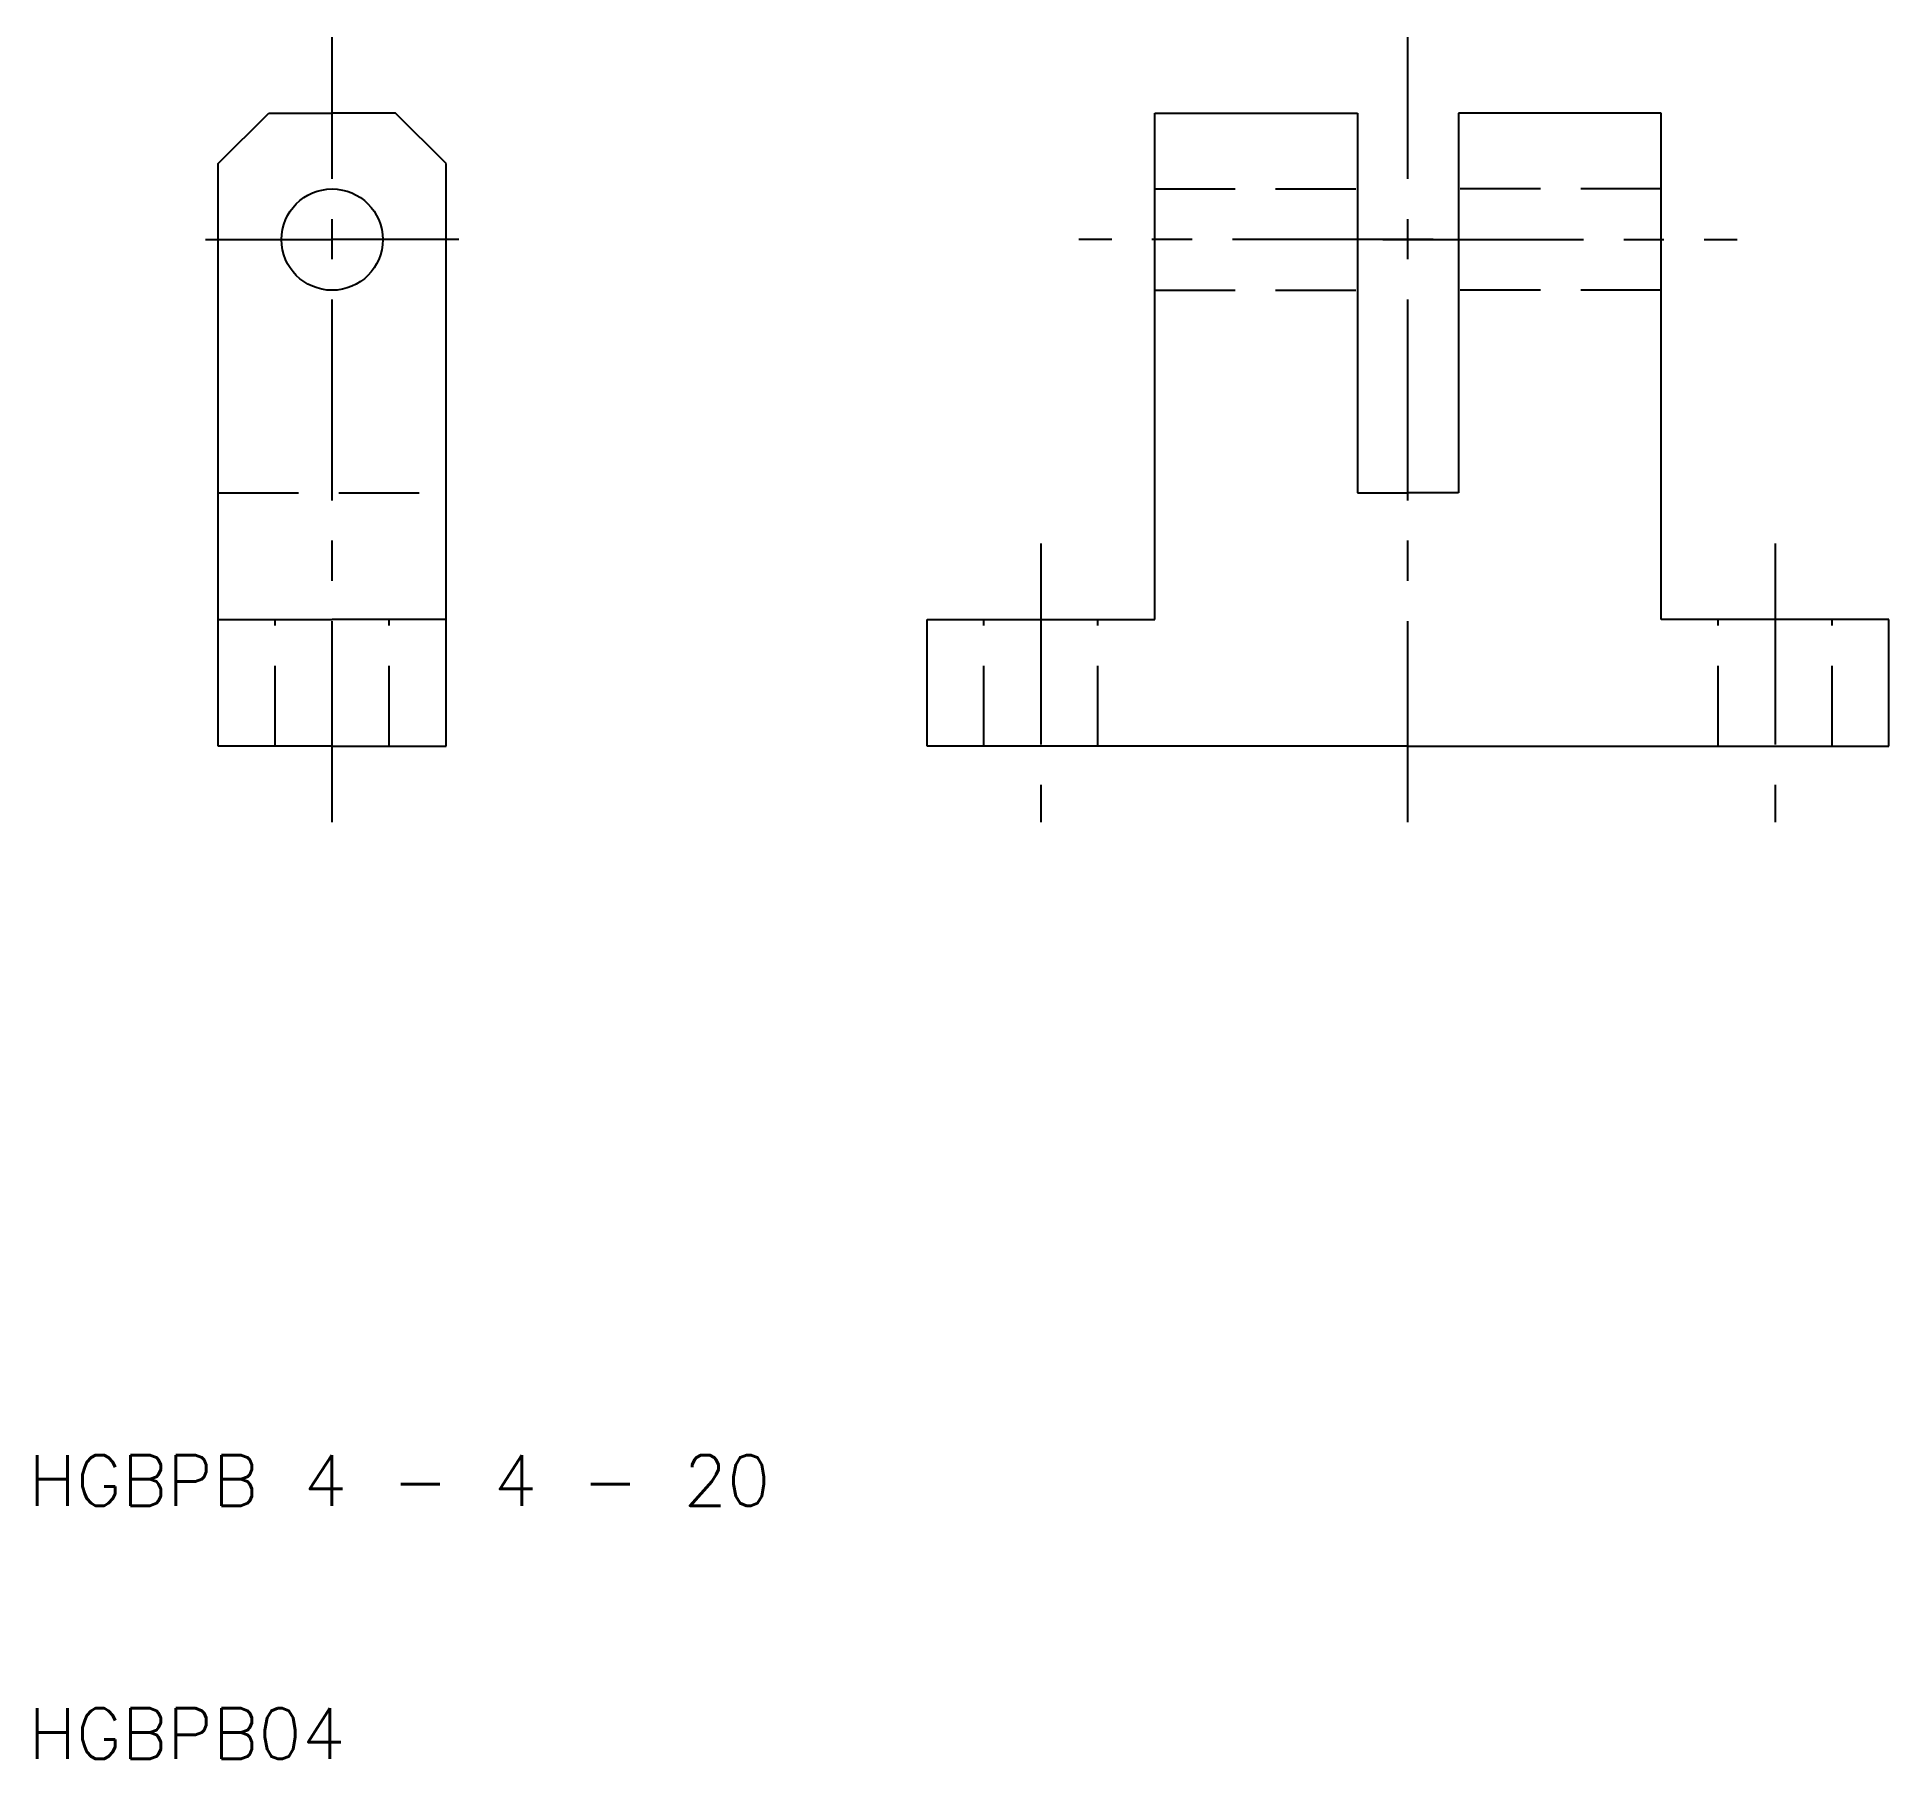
# Model space of a CAD drawing. Extents: x 10.3 to 83.5, y 10 to 78.
import ezdxf

# ---------------------------------------------------------------- set-up
doc = ezdxf.new("R2010")
doc.units = 0
doc.header["$LTSCALE"] = 0.25
doc.linetypes.add('CENTER', pattern=[50.8, 31.75, -6.35, 6.35, -6.35])
doc.linetypes.add('DASHED', pattern=[19.05, 12.7, -6.35])
doc.layers.get('0').update_dxf_attribs({"linetype": 'CONTINUOUS'})
doc.layers.add('CENTER', color=1, linetype='CENTER')
doc.styles.get("Standard").update_dxf_attribs({"font": 'txt.shx', "bigfont": 'extfont.shx'})

msp = doc.modelspace()

# ---------------------------------------------------------------- linework, layer by layer
for p, q in [((17.5, 73), (19.5, 75)), ((19.5, 75), (22, 75)), ((24.5, 75), (22, 75)), ((26.5, 73), (24.5, 75)), ((54.5, 55), (54.5, 75)), ((54.5, 75), (62.5, 75)), ((62.5, 75), (62.5, 60)), ((66.5, 75), (66.5, 60)), ((74.5, 75), (66.5, 75)), ((74.5, 55), (74.5, 75)), ((17.5, 50), (17.5, 73)), ((26.5, 50), (26.5, 73)), ((62.5, 60), (64.5, 60)), ((66.5, 60), (64.5, 60)), ((17.5, 55), (22, 55)), ((26.5, 55), (22, 55)), ((45.5, 55), (54.5, 55)), ((45.5, 50), (45.5, 55)), ((83.5, 55), (74.5, 55)), ((83.5, 50), (83.5, 55)), ((22, 50), (17.5, 50)), ((22, 50), (26.5, 50)), ((64.5, 50), (45.5, 50)), ((64.5, 50), (83.5, 50))]:
    msp.add_line(p, q)
at = {"color": 3, "linetype": 'DASHED'}
for p, q in [((54.5, 72), (62.5, 72)), ((74.5, 72), (66.5, 72)), ((54.5, 68), (62.5, 68)), ((74.5, 68), (66.5, 68)), ((17.5, 60), (26.5, 60)), ((19.75, 50), (19.75, 55)), ((24.25, 50), (24.25, 55)), ((47.75, 50), (47.75, 55)), ((52.25, 50), (52.25, 55)), ((76.75, 50), (76.75, 55)), ((81.25, 50), (81.25, 55))]:
    msp.add_line(p, q, dxfattribs=at)
msp.add_circle((22, 70), 2)
at = {"layer": 'CENTER', "color": 1, "linetype": 'CENTER'}
for p, q in [((22, 47), (22, 78)), ((64.5, 47), (64.5, 78)), ((17, 70), (22, 70)), ((27, 70), (22, 70)), ((65.5, 70), (51.5, 70)), ((63.5, 70), (77.5, 70)), ((50, 58), (50, 47)), ((79, 58), (79, 47))]:
    msp.add_line(p, q, dxfattribs=at)

# ---------------------------------------------------------------- texts
for s, p in [('HGBPB 4 - 4 - 20', (10, 20)), ('HGBPB04', (10, 10))]:
    msp.add_text(s, height=2).set_placement(p)

doc.saveas('drawing.dxf')
